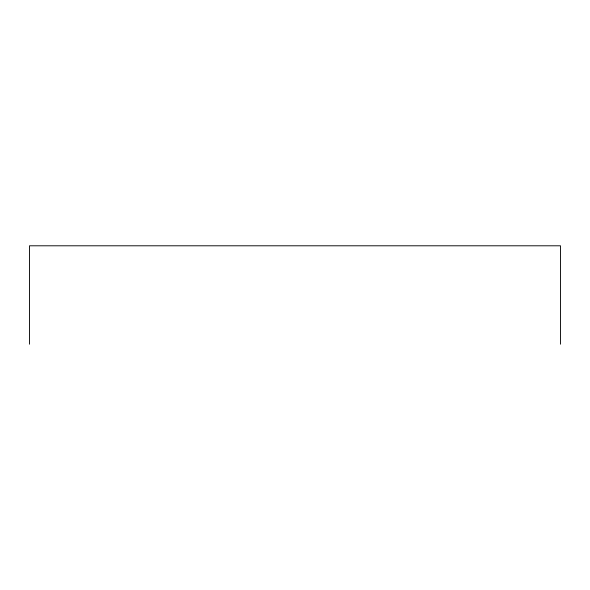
<?xml version="1.0" encoding="UTF-8"?>
<svg xmlns="http://www.w3.org/2000/svg" width="590" height="590" viewBox="0 0 590 590"><rect width="100%" height="100%" fill="white"/><g stroke="black" fill="none" stroke-linecap="round" stroke-linejoin="round"><path stroke-width="0.89" d="M560.5 344.206L560.5 245.794L29.5 245.794L29.5 344.206"/></g></svg>
